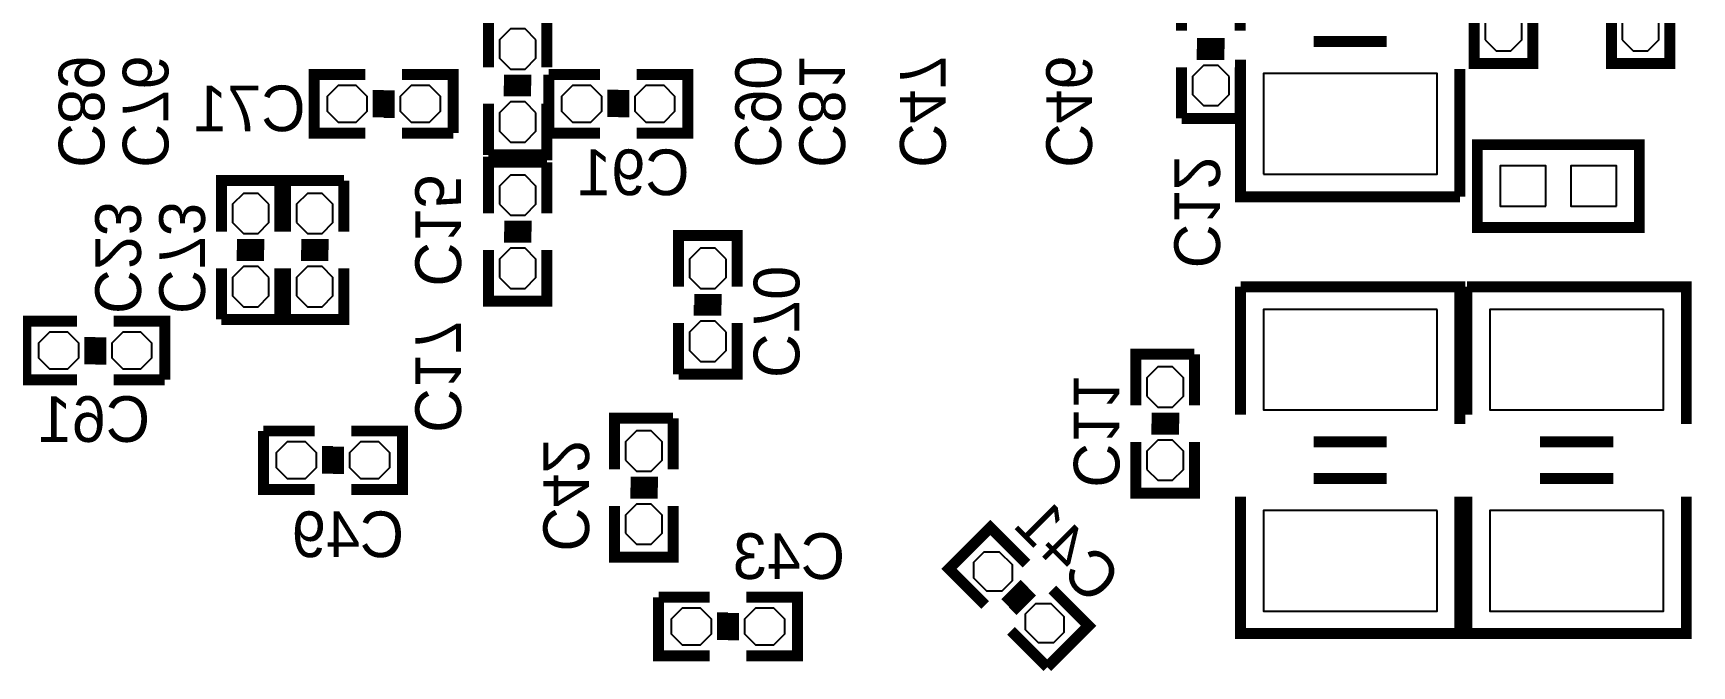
# Model space of a CAD drawing. Extents: x -57 to 527, y -107 to 303.
# Drawn here: x 38.89 to 61.93, y 17.08 to 25.87 of the extents above; entities that cross this region are included whole.
import ezdxf

# ---------------------------------------------------------------- set-up
doc = ezdxf.new("R2010")
doc.units = 0
doc.header["$MEASUREMENT"] = 0
for name, color, linetype in [('PACKAGE_GEOMETRY_SILKSCREEN_B', 4, 'CONTINUOUS'), ('PIN_B', 5, 'CONTINUOUS'), ('REF_DES_SILKSCREEN_B', 6, 'CONTINUOUS')]:
    doc.layers.add(name, color=color, linetype=linetype)

msp = doc.modelspace()

# ---------------------------------------------------------------- linework, layer by layer
at = {"layer": 'PACKAGE_GEOMETRY_SILKSCREEN_B'}
for points in [[(54.8386, 25.908, 0.1524, 0.1524, 0), (54.8386, 26.6192, 0.1524, 0.1524, 0), (55.6514, 26.6192, 0.1524, 0.1524, 0), (55.6514, 25.908, 0.1524, 0.1524, 0)], [(45.212, 25.4, 0.1524, 0.1524, 0), (45.212, 26.1112, 0.1524, 0.1524, 0), (46.0248, 26.1112, 0.1524, 0.1524, 0), (46.0248, 25.4, 0.1524, 0.1524, 0)], [(59.7154, 26.162, 0.1524, 0.1524, 0), (59.7154, 25.4508, 0.1524, 0.1524, 0), (58.9026, 25.4508, 0.1524, 0.1524, 0), (58.9026, 26.162, 0.1524, 0.1524, 0)], [(61.6204, 26.162, 0.1524, 0.1524, 0), (61.6204, 25.4508, 0.1524, 0.1524, 0), (60.8076, 25.4508, 0.1524, 0.1524, 0), (60.8076, 26.162, 0.1524, 0.1524, 0)], [(55.4355, 25.7302, 0.1524, 0.1524, 0), (55.0545, 25.7302, 0.1524, 0.1524, 0)], [(57.688988, 25.756616, 0.1524, 0.1524, 0), (56.672988, 25.756616, 0.1524, 0.1524, 0)], [(55.43042, 25.5778, 0.1524, 0.1524, 0), (55.04942, 25.5778, 0.1524, 0.1524, 0)], [(55.656988, 25.505664, 0.1524, 0.1524, 0), (55.656988, 23.600664, 0.1524, 0.1524, 0), (58.704988, 23.600664, 0.1524, 0.1524, 0)], [(43.50385, 24.4856, 0.1524, 0.1524, 0), (42.79265, 24.4856, 0.1524, 0.1524, 0), (42.79265, 25.2984, 0.1524, 0.1524, 0), (43.50385, 25.2984, 0.1524, 0.1524, 0)], [(44.01185, 25.2984, 0.1524, 0.1524, 0), (44.72305, 25.2984, 0.1524, 0.1524, 0), (44.72305, 24.4856, 0.1524, 0.1524, 0)], [(46.0502, 25.2984, 0.1524, 0.1524, 0), (46.7614, 25.2984, 0.1524, 0.1524, 0)], [(46.7614, 24.4856, 0.1524, 0.1524, 0), (46.0502, 24.4856, 0.1524, 0.1524, 0), (46.0502, 25.2984, 0.1524, 0.1524, 0)], [(47.2694, 25.2984, 0.1524, 0.1524, 0), (47.9806, 25.2984, 0.1524, 0.1524, 0), (47.9806, 24.4856, 0.1524, 0.1524, 0), (47.2694, 24.4856, 0.1524, 0.1524, 0)], [(54.8386, 24.6888, 0.1524, 0.1524, 0), (54.8386, 25.4, 0.1524, 0.1524, 0)], [(55.6514, 25.4, 0.1524, 0.1524, 0), (55.6514, 24.6888, 0.1524, 0.1524, 0), (54.8386, 24.6888, 0.1524, 0.1524, 0)], [(58.704988, 23.600664, 0.1524, 0.1524, 0), (58.704988, 25.375616, 0.1524, 0.1524, 0)], [(43.68165, 25.0825, 0.1524, 0.1524, 0), (43.68165, 24.7015, 0.1524, 0.1524, 0)], [(43.83405, 25.07742, 0.1524, 0.1524, 0), (43.83405, 24.69642, 0.1524, 0.1524, 0)], [(45.80382, 25.0698, 0.1524, 0.1524, 0), (45.42282, 25.0698, 0.1524, 0.1524, 0)], [(45.8089, 25.2222, 0.1524, 0.1524, 0), (45.4279, 25.2222, 0.1524, 0.1524, 0)], [(46.9392, 24.70658, 0.1524, 0.1524, 0), (46.9392, 25.08758, 0.1524, 0.1524, 0)], [(47.0916, 24.7015, 0.1524, 0.1524, 0), (47.0916, 25.0825, 0.1524, 0.1524, 0)], [(45.212, 24.1808, 0.1524, 0.1524, 0), (45.212, 24.892, 0.1524, 0.1524, 0)], [(46.0248, 24.892, 0.1524, 0.1524, 0), (46.0248, 24.1808, 0.1524, 0.1524, 0), (45.212, 24.1808, 0.1524, 0.1524, 0)], [(44.72305, 24.4856, 0.1524, 0.1524, 0), (44.01185, 24.4856, 0.1524, 0.1524, 0)], [(61.195966, 24.324056, 0.1524, 0.1524, 0), (58.946034, 24.324056, 0.1524, 0.1524, 0), (58.946034, 23.173944, 0.1524, 0.1524, 0), (61.195966, 23.173944, 0.1524, 0.1524, 0), (61.195966, 24.324056, 0.1524, 0.1524, 0)], [(45.212, 23.368, 0.1524, 0.1524, 0), (45.212, 24.0792, 0.1524, 0.1524, 0), (46.0248, 24.0792, 0.1524, 0.1524, 0)], [(46.0248, 24.0792, 0.1524, 0.1524, 0), (46.0248, 23.368, 0.1524, 0.1524, 0)], [(41.5036, 23.114, 0.1524, 0.1524, 0), (41.5036, 23.8252, 0.1524, 0.1524, 0), (42.3164, 23.8252, 0.1524, 0.1524, 0), (42.3164, 23.114, 0.1524, 0.1524, 0)], [(42.3926, 23.114, 0.1524, 0.1524, 0), (42.3926, 23.8252, 0.1524, 0.1524, 0), (43.2054, 23.8252, 0.1524, 0.1524, 0)], [(43.2054, 23.8252, 0.1524, 0.1524, 0), (43.2054, 23.114, 0.1524, 0.1524, 0)], [(45.4279, 23.0378, 0.1524, 0.1524, 0), (45.8089, 23.0378, 0.1524, 0.1524, 0)], [(45.43298, 23.1902, 0.1524, 0.1524, 0), (45.81398, 23.1902, 0.1524, 0.1524, 0)], [(47.8536, 22.352, 0.1524, 0.1524, 0), (47.8536, 23.0632, 0.1524, 0.1524, 0), (48.6664, 23.0632, 0.1524, 0.1524, 0), (48.6664, 22.352, 0.1524, 0.1524, 0)], [(42.09542, 22.7838, 0.1524, 0.1524, 0), (41.71442, 22.7838, 0.1524, 0.1524, 0)], [(42.1005, 22.9362, 0.1524, 0.1524, 0), (41.7195, 22.9362, 0.1524, 0.1524, 0)], [(42.6085, 22.7838, 0.1524, 0.1524, 0), (42.9895, 22.7838, 0.1524, 0.1524, 0)], [(42.61358, 22.9362, 0.1524, 0.1524, 0), (42.99458, 22.9362, 0.1524, 0.1524, 0)], [(46.0248, 22.86, 0.1524, 0.1524, 0), (46.0248, 22.1488, 0.1524, 0.1524, 0), (45.212, 22.1488, 0.1524, 0.1524, 0), (45.212, 22.86, 0.1524, 0.1524, 0)], [(41.5036, 21.8948, 0.1524, 0.1524, 0), (41.5036, 22.606, 0.1524, 0.1524, 0)], [(42.3164, 22.606, 0.1524, 0.1524, 0), (42.3164, 21.8948, 0.1524, 0.1524, 0), (41.5036, 21.8948, 0.1524, 0.1524, 0)], [(43.2054, 22.606, 0.1524, 0.1524, 0), (43.2054, 21.8948, 0.1524, 0.1524, 0), (42.3926, 21.8948, 0.1524, 0.1524, 0), (42.3926, 22.606, 0.1524, 0.1524, 0)], [(55.656988, 22.348952, 0.1524, 0.1524, 0), (55.656988, 20.574, 0.1524, 0.1524, 0)], [(58.704988, 20.443952, 0.1524, 0.1524, 0), (58.704988, 22.348952, 0.1524, 0.1524, 0), (55.656988, 22.348952, 0.1524, 0.1524, 0)], [(58.801, 22.348952, 0.1524, 0.1524, 0), (58.801, 20.574, 0.1524, 0.1524, 0)], [(61.849, 20.443952, 0.1524, 0.1524, 0), (61.849, 22.348952, 0.1524, 0.1524, 0), (58.801, 22.348952, 0.1524, 0.1524, 0)], [(48.4505, 22.1742, 0.1524, 0.1524, 0), (48.0695, 22.1742, 0.1524, 0.1524, 0)], [(39.497, 21.0566, 0.1524, 0.1524, 0), (38.7858, 21.0566, 0.1524, 0.1524, 0), (38.7858, 21.8694, 0.1524, 0.1524, 0), (39.497, 21.8694, 0.1524, 0.1524, 0)], [(40.005, 21.8694, 0.1524, 0.1524, 0), (40.7162, 21.8694, 0.1524, 0.1524, 0), (40.7162, 21.0566, 0.1524, 0.1524, 0)], [(47.8536, 21.1328, 0.1524, 0.1524, 0), (47.8536, 21.844, 0.1524, 0.1524, 0)], [(48.6664, 21.844, 0.1524, 0.1524, 0), (48.6664, 21.1328, 0.1524, 0.1524, 0), (47.8536, 21.1328, 0.1524, 0.1524, 0)], [(48.44542, 22.0218, 0.1524, 0.1524, 0), (48.06442, 22.0218, 0.1524, 0.1524, 0)], [(39.6748, 21.6535, 0.1524, 0.1524, 0), (39.6748, 21.2725, 0.1524, 0.1524, 0)], [(39.8272, 21.64842, 0.1524, 0.1524, 0), (39.8272, 21.26742, 0.1524, 0.1524, 0)], [(54.2036, 20.701, 0.1524, 0.1524, 0), (54.2036, 21.4122, 0.1524, 0.1524, 0), (55.0164, 21.4122, 0.1524, 0.1524, 0)], [(55.0164, 21.4122, 0.1524, 0.1524, 0), (55.0164, 20.701, 0.1524, 0.1524, 0)], [(40.7162, 21.0566, 0.1524, 0.1524, 0), (40.005, 21.0566, 0.1524, 0.1524, 0)], [(46.9646, 19.812, 0.1524, 0.1524, 0), (46.9646, 20.5232, 0.1524, 0.1524, 0), (47.7774, 20.5232, 0.1524, 0.1524, 0)], [(47.7774, 20.5232, 0.1524, 0.1524, 0), (47.7774, 19.812, 0.1524, 0.1524, 0)], [(54.42458, 20.5232, 0.1524, 0.1524, 0), (54.80558, 20.5232, 0.1524, 0.1524, 0)], [(42.0878, 20.345146, 0.1524, 0.1524, 0), (42.799, 20.345146, 0.1524, 0.1524, 0)], [(42.799, 19.532854, 0.1524, 0.1524, 0), (42.0878, 19.532854, 0.1524, 0.1524, 0), (42.0878, 20.345146, 0.1524, 0.1524, 0)], [(43.307, 20.345146, 0.1524, 0.1524, 0), (44.0182, 20.345146, 0.1524, 0.1524, 0), (44.0182, 19.532854, 0.1524, 0.1524, 0), (43.307, 19.532854, 0.1524, 0.1524, 0)], [(54.4195, 20.3708, 0.1524, 0.1524, 0), (54.8005, 20.3708, 0.1524, 0.1524, 0)], [(42.9768, 19.75358, 0.1524, 0.1524, 0), (42.976546, 20.13458, 0.1524, 0.1524, 0)], [(43.1292, 19.7485, 0.1524, 0.1524, 0), (43.1292, 20.1295, 0.1524, 0.1524, 0)], [(55.0164, 20.193, 0.1524, 0.1524, 0), (55.0164, 19.4818, 0.1524, 0.1524, 0), (54.2036, 19.4818, 0.1524, 0.1524, 0), (54.2036, 20.193, 0.1524, 0.1524, 0)], [(56.672988, 20.193, 0.1524, 0.1524, 0), (57.688988, 20.193, 0.1524, 0.1524, 0)], [(59.817, 20.193, 0.1524, 0.1524, 0), (60.833, 20.193, 0.1524, 0.1524, 0)], [(47.18558, 19.6342, 0.1524, 0.1524, 0), (47.56658, 19.6342, 0.1524, 0.1524, 0)], [(56.672988, 19.685, 0.1524, 0.1524, 0), (57.688988, 19.685, 0.1524, 0.1524, 0)], [(59.817, 19.685, 0.1524, 0.1524, 0), (60.833, 19.685, 0.1524, 0.1524, 0)], [(47.7774, 19.304, 0.1524, 0.1524, 0), (47.7774, 18.5928, 0.1524, 0.1524, 0), (46.9646, 18.5928, 0.1524, 0.1524, 0), (46.9646, 19.304, 0.1524, 0.1524, 0)], [(47.1805, 19.4818, 0.1524, 0.1524, 0), (47.5615, 19.4818, 0.1524, 0.1524, 0)], [(55.656988, 19.434048, 0.1524, 0.1524, 0), (55.656988, 17.529048, 0.1524, 0.1524, 0), (58.704988, 17.529048, 0.1524, 0.1524, 0), (58.704988, 19.434048, 0.1524, 0.1524, 0)], [(58.801, 19.434048, 0.1524, 0.1524, 0), (58.801, 17.529048, 0.1524, 0.1524, 0), (61.849, 17.529048, 0.1524, 0.1524, 0), (61.849, 19.434048, 0.1524, 0.1524, 0)], [(52.111148, 17.926304, 0.1524, 0.1524, 0), (51.608228, 18.429224, 0.1524, 0.1524, 0), (52.182776, 19.003772, 0.1524, 0.1524, 0), (52.685696, 18.500852, 0.1524, 0.1524, 0)], [(52.658772, 18.222468, 0.1524, 0.1524, 0), (52.389532, 17.953228, 0.1524, 0.1524, 0)], [(53.044852, 18.141696, 0.1524, 0.1524, 0), (53.547772, 17.638776, 0.1524, 0.1524, 0), (52.973224, 17.064228, 0.1524, 0.1524, 0)], [(47.5742, 18.034, 0.1524, 0.1524, 0), (48.2854, 18.034, 0.1524, 0.1524, 0)], [(48.2854, 17.2212, 0.1524, 0.1524, 0), (47.5742, 17.2212, 0.1524, 0.1524, 0), (47.5742, 18.034, 0.1524, 0.1524, 0)], [(48.7934, 18.034, 0.1524, 0.1524, 0), (49.5046, 18.034, 0.1524, 0.1524, 0), (49.5046, 17.2212, 0.1524, 0.1524, 0), (48.7934, 17.2212, 0.1524, 0.1524, 0)], [(52.762912, 18.111216, 0.1524, 0.1524, 0), (52.493672, 17.841722, 0.1524, 0.1524, 0)], [(48.4632, 17.44218, 0.1524, 0.1524, 0), (48.4632, 17.82318, 0.1524, 0.1524, 0)], [(48.6156, 17.4371, 0.1524, 0.1524, 0), (48.6156, 17.8181, 0.1524, 0.1524, 0)], [(52.973224, 17.064228, 0.1524, 0.1524, 0), (52.470304, 17.567148, 0.1524, 0.1524, 0)]]:
    msp.add_lwpolyline(points, format="xyseb", dxfattribs=at)
at = {"layer": 'PIN_B'}
for points in [[(59.055, 25.781), (59.2074, 25.6286), (59.4106, 25.6286), (59.563, 25.781), (59.563, 26.035), (59.4106, 26.1874), (59.2074, 26.1874), (59.055, 26.035)], [(60.96, 25.781), (61.1124, 25.6286), (61.3156, 25.6286), (61.468, 25.781), (61.468, 26.035), (61.3156, 26.1874), (61.1124, 26.1874), (60.96, 26.035)], [(45.8724, 25.781), (45.72, 25.9334), (45.5168, 25.9334), (45.3644, 25.781), (45.3644, 25.527), (45.5168, 25.3746), (45.72, 25.3746), (45.8724, 25.527)], [(55.499, 25.273), (55.3466, 25.4254), (55.1434, 25.4254), (54.991, 25.273), (54.991, 25.019), (55.1434, 24.8666), (55.3466, 24.8666), (55.499, 25.019)], [(43.12285, 25.146), (42.97045, 24.9936), (42.97045, 24.7904), (43.12285, 24.638), (43.37685, 24.638), (43.52925, 24.7904), (43.52925, 24.9936), (43.37685, 25.146)], [(44.13885, 25.146), (43.98645, 24.9936), (43.98645, 24.7904), (44.13885, 24.638), (44.39285, 24.638), (44.54525, 24.7904), (44.54525, 24.9936), (44.39285, 25.146)], [(46.6344, 24.638), (46.7868, 24.7904), (46.7868, 24.9936), (46.6344, 25.146), (46.3804, 25.146), (46.228, 24.9936), (46.228, 24.7904), (46.3804, 24.638)], [(47.6504, 24.638), (47.8028, 24.7904), (47.8028, 24.9936), (47.6504, 25.146), (47.3964, 25.146), (47.244, 24.9936), (47.244, 24.7904), (47.3964, 24.638)], [(55.974488, 23.915116), (58.387488, 23.915116), (58.387488, 25.312116), (55.974488, 25.312116)], [(45.8724, 24.765), (45.72, 24.9174), (45.5168, 24.9174), (45.3644, 24.765), (45.3644, 24.511), (45.5168, 24.3586), (45.72, 24.3586), (45.8724, 24.511)], [(59.898534, 23.4696), (59.898534, 24.0284), (59.263534, 24.0284), (59.263534, 23.4696)], [(60.878466, 23.4696), (60.878466, 24.0284), (60.243466, 24.0284), (60.243466, 23.4696)], [(45.3644, 23.495), (45.5168, 23.3426), (45.72, 23.3426), (45.8724, 23.495), (45.8724, 23.749), (45.72, 23.9014), (45.5168, 23.9014), (45.3644, 23.749)], [(42.164, 23.495), (42.0116, 23.6474), (41.8084, 23.6474), (41.656, 23.495), (41.656, 23.241), (41.8084, 23.0886), (42.0116, 23.0886), (42.164, 23.241)], [(42.545, 23.241), (42.6974, 23.0886), (42.9006, 23.0886), (43.053, 23.241), (43.053, 23.495), (42.9006, 23.6474), (42.6974, 23.6474), (42.545, 23.495)], [(45.3644, 22.479), (45.5168, 22.3266), (45.72, 22.3266), (45.8724, 22.479), (45.8724, 22.733), (45.72, 22.8854), (45.5168, 22.8854), (45.3644, 22.733)], [(48.514, 22.733), (48.3616, 22.8854), (48.1584, 22.8854), (48.006, 22.733), (48.006, 22.479), (48.1584, 22.3266), (48.3616, 22.3266), (48.514, 22.479)], [(42.164, 22.479), (42.0116, 22.6314), (41.8084, 22.6314), (41.656, 22.479), (41.656, 22.225), (41.8084, 22.0726), (42.0116, 22.0726), (42.164, 22.225)], [(42.545, 22.225), (42.6974, 22.0726), (42.9006, 22.0726), (43.053, 22.225), (43.053, 22.479), (42.9006, 22.6314), (42.6974, 22.6314), (42.545, 22.479)], [(58.387488, 22.0345), (55.974488, 22.0345), (55.974488, 20.6375), (58.387488, 20.6375)], [(61.5315, 22.0345), (59.1185, 22.0345), (59.1185, 20.6375), (61.5315, 20.6375)], [(39.116, 21.717), (38.9636, 21.5646), (38.9636, 21.3614), (39.116, 21.209), (39.37, 21.209), (39.5224, 21.3614), (39.5224, 21.5646), (39.37, 21.717)], [(40.132, 21.717), (39.9796, 21.5646), (39.9796, 21.3614), (40.132, 21.209), (40.386, 21.209), (40.5384, 21.3614), (40.5384, 21.5646), (40.386, 21.717)], [(48.514, 21.717), (48.3616, 21.8694), (48.1584, 21.8694), (48.006, 21.717), (48.006, 21.463), (48.1584, 21.3106), (48.3616, 21.3106), (48.514, 21.463)], [(54.356, 20.828), (54.5084, 20.6756), (54.7116, 20.6756), (54.864, 20.828), (54.864, 21.082), (54.7116, 21.2344), (54.5084, 21.2344), (54.356, 21.082)], [(47.117, 19.939), (47.2694, 19.7866), (47.4726, 19.7866), (47.625, 19.939), (47.625, 20.193), (47.4726, 20.3454), (47.2694, 20.3454), (47.117, 20.193)], [(42.672, 19.685), (42.8244, 19.8374), (42.8244, 20.0406), (42.672, 20.193), (42.418, 20.193), (42.2656, 20.0406), (42.2656, 19.8374), (42.418, 19.685)], [(43.688, 19.685), (43.8404, 19.8374), (43.8404, 20.0406), (43.688, 20.193), (43.434, 20.193), (43.2816, 20.0406), (43.2816, 19.8374), (43.434, 19.685)], [(54.356, 19.812), (54.5084, 19.6596), (54.7116, 19.6596), (54.864, 19.812), (54.864, 20.066), (54.7116, 20.2184), (54.5084, 20.2184), (54.356, 20.066)], [(47.117, 18.923), (47.2694, 18.7706), (47.4726, 18.7706), (47.625, 18.923), (47.625, 19.177), (47.4726, 19.3294), (47.2694, 19.3294), (47.117, 19.177)], [(58.387488, 19.2405), (55.974488, 19.2405), (55.974488, 17.8435), (58.387488, 17.8435)], [(61.5315, 19.2405), (59.1185, 19.2405), (59.1185, 17.8435), (61.5315, 17.8435)], [(52.30876, 18.66265), (52.093114, 18.66265), (51.94935, 18.518886), (51.94935, 18.30324), (52.128928, 18.123662), (52.344574, 18.123662), (52.488338, 18.267426), (52.488338, 18.483072)], [(48.1584, 17.3736), (48.3108, 17.526), (48.3108, 17.7292), (48.1584, 17.8816), (47.9044, 17.8816), (47.752, 17.7292), (47.752, 17.526), (47.9044, 17.3736)], [(49.1744, 17.3736), (49.3268, 17.526), (49.3268, 17.7292), (49.1744, 17.8816), (48.9204, 17.8816), (48.768, 17.7292), (48.768, 17.526), (48.9204, 17.3736)], [(53.027072, 17.944338), (52.811426, 17.944338), (52.667662, 17.800574), (52.667662, 17.584928), (52.84724, 17.40535), (53.062886, 17.40535), (53.20665, 17.549114), (53.20665, 17.76476)]]:
    msp.add_lwpolyline(points, close=True, dxfattribs=at)

# ---------------------------------------------------------------- texts
at = {"layer": 'REF_DES_SILKSCREEN_B', "text_generation_flag": 2, "width": 1.0004}
for s, rotation, p in [('C89', 270, (39.243, 24.003)), ('C76', 270, (40.132, 24.003)), ('C90', 270, (48.641, 24.003)), ('C81', 270, (49.53, 24.003)), ('C47', 270, (50.927, 24.003)), ('C46', 270, (52.959, 24.003)), ('C12', 270, (54.737, 22.606)), ('C15', 270, (44.196, 22.352)), ('C23', 270, (39.751, 21.971254)), ('C73', 270, (40.64, 21.971254)), ('C70', 270, (48.895, 21.082)), ('C17', 270, (44.196, 20.32)), ('C11', 270, (53.34, 19.558)), ('C42', 270, (45.974, 18.669)), ('C41', 315, (53.594, 17.907))]:
    msp.add_text(s, height=0.635, rotation=rotation, dxfattribs=at).set_placement(p)
for s, p in [('C71', (42.672, 24.511)), ('C91', (48.006, 23.622)), ('C61', (40.513, 20.193)), ('C49', (44.040806, 18.592038)), ('C43', (50.165, 18.288))]:
    msp.add_text(s, height=0.635, dxfattribs=at).set_placement(p)

doc.saveas('drawing.dxf')
